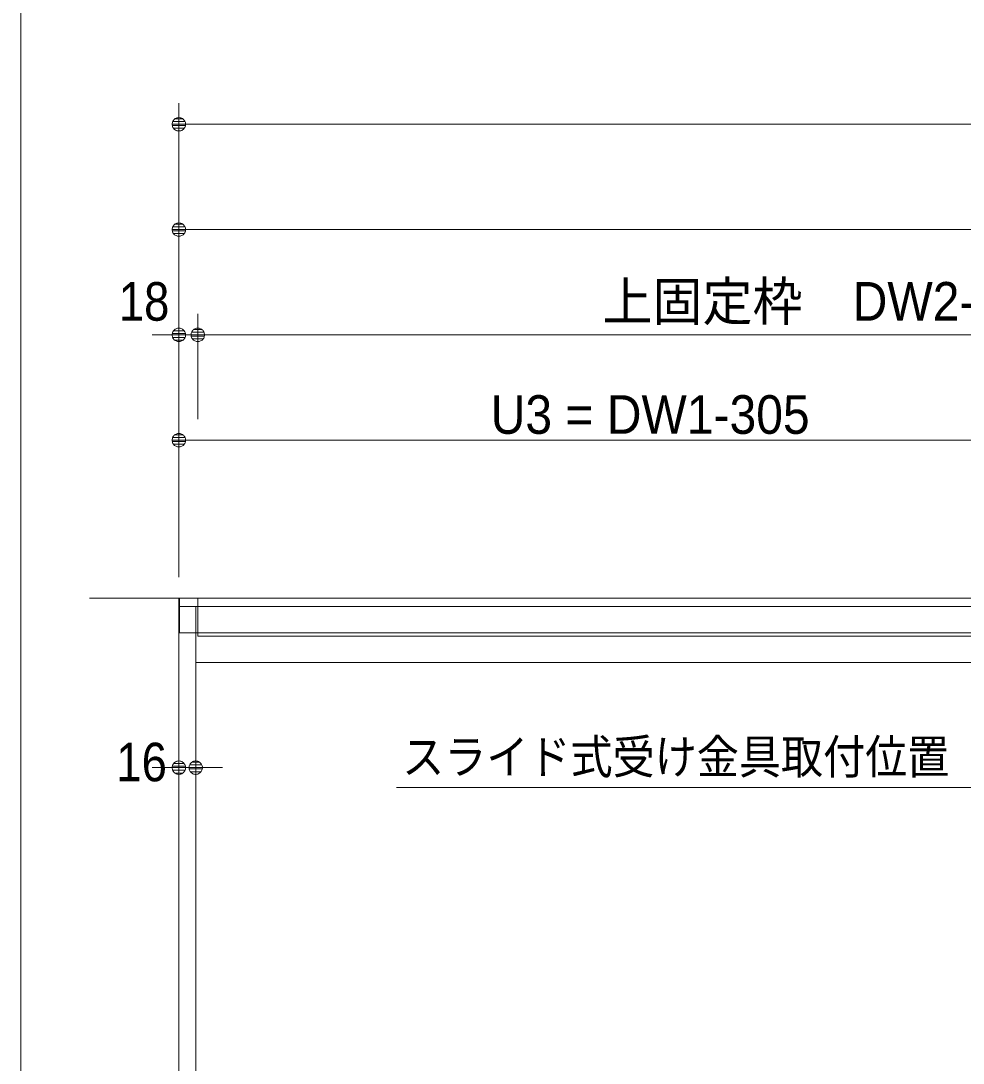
# Model space of a CAD drawing. Units: millimetres, scale not verified. Extents: x -6062 to 6062, y -3045 to 3045.
# Drawn here: x -5788 to -4893, y -42 to 948 of the extents above; entities that cross this region are included whole.
import ezdxf
from ezdxf.enums import TextEntityAlignment as Align

# ---------------------------------------------------------------- set-up
doc = ezdxf.new("R2010")
doc.units = ezdxf.units.MM
doc.header["$LTSCALE"] = 20
for name, color, linetype, lineweight in [('0-0_2寸法-1', 7, 'Continuous', 9), ('0-1_0', 7, 'Continuous', 9), ('0-2_2寸法-3', 7, 'Continuous', 9), ('0-3_3一般', 7, 'Continuous', 9), ('0-4_1図面枠', 7, 'Continuous', 9), ('0-5_2寸法-2', 7, 'Continuous', 9)]:
    doc.layers.add(name, color=color, linetype=linetype, lineweight=lineweight)
doc.styles.add('ＭＳ ゴシック', font='')
doc.styles.add('ＭＳ Ｐゴシック', font='')
doc.styles.get('ＭＳ ゴシック').set_extended_font_data('MS Gothic')
doc.styles.get('ＭＳ Ｐゴシック').set_extended_font_data('MS PGothic')

# ---------------------------------------------------------------- blocks, each defined once
blk = doc.blocks.new('_Dot')
at = {"layer": '0-1_0'}
for p, q in [((-10, 0), (-20, 0)), ((9.78, 2), (-9.78, 2)), ((7.99, 6), (-7.99, 6)), ((9.16, -3.98), (-9.16, -3.98)), ((6, -7.98), (-6, -7.98))]:
    blk.add_line(p, q, dxfattribs=at)
for points in [[(10, 0), (9.92, 1.25), (9.69, 2.49), (9.3, 3.68), (8.76, 4.82), (8.09, 5.88), (7.29, 6.85), (6.37, 7.71), (5.36, 8.44), (4.26, 9.05), (3.09, 9.51), (1.87, 9.82), (0.63, 9.98), (-0.63, 9.98), (-1.87, 9.82), (-3.09, 9.51), (-4.26, 9.05), (-5.36, 8.44), (-6.37, 7.71), (-7.29, 6.85), (-8.09, 5.88), (-8.76, 4.82), (-9.3, 3.68), (-9.69, 2.49), (-9.92, 1.25), (-10, 0), (0, 0)], [(-10, 0), (-9.92, -1.25), (-9.69, -2.49), (-9.3, -3.68), (-8.76, -4.82), (-8.09, -5.88), (-7.29, -6.85), (-6.37, -7.71), (-5.36, -8.44), (-4.26, -9.05), (-3.09, -9.51), (-1.87, -9.82), (-0.63, -9.98), (0.63, -9.98), (1.87, -9.82), (3.09, -9.51), (4.26, -9.05), (5.36, -8.44), (6.37, -7.71), (7.29, -6.85), (8.09, -5.88), (8.76, -4.82), (9.3, -3.68), (9.69, -2.49), (9.92, -1.25), (10, 0), (0, 0)]]:
    blk.add_lwpolyline(points, close=True, dxfattribs=at)
blk = doc.blocks.new('グループ-156')
at = {"layer": '0-3_3一般'}
for p, q in [((-76990, 8000), (18030, 8000)), ((-76990, 7340), (-76990, 8000)), ((-76640, 8000), (-53340, 8000)), ((-76640, 7280), (-76640, 8000)), ((-77000, -39000), (-77000, 7840)), ((-77000, 7840), (-76640, 7840)), ((-76680, -39000), (-76680, 7840)), ((-76640, 7840), (-53340, 7840)), ((18030, 7340), (-76990, 7340)), ((-53340, 7280), (-76640, 7280)), ((-76680, 6780), (-53320, 6780))]:
    blk.add_line(p, q, dxfattribs=at)
blk = doc.blocks.new('グループ-157')
at = {"layer": '0-3_3一般'}
for p, q in [((-78696.5, 8000), (19903.5, 8000)), ((-77000, 8000), (-77000, -39000))]:
    blk.add_line(p, q, dxfattribs=at)
blk = doc.blocks.new('グループ-158')
at = {"layer": '0-3_3一般'}
for name in ['グループ-157', 'グループ-156']:
    blk.add_blockref(name, (0, 0), dxfattribs=at)
blk = doc.blocks.new('グループ-169')
at = {"layer": '0-4_1図面枠'}
blk.add_lwpolyline([(-80000, 55400), (80000, 55400), (80000, -55400), (-80000, -55400)], close=True, dxfattribs=at)
blk = doc.blocks.new('図面枠')
at = {"layer": '0-4_1図面枠'}
blk.add_blockref('グループ-169', (0, 0), dxfattribs=at)

msp = doc.modelspace()

# ---------------------------------------------------------------- linework, layer by layer
at = {"layer": '0-0_2寸法-1'}
for p, q in [((-5637.5, 770), (-5637.5, 870)), ((-3330.21, 850), (-5624.79, 850)), ((-5637.5, 670), (-5637.5, 770)), ((-3431.21, 750), (-5624.79, 750)), ((-5619.5, 570), (-5619.5, 670)), ((-4467.21, 650), (-5606.79, 650)), ((-5637.5, 420), (-5637.5, 570)), ((-4755.21, 550), (-5624.79, 550))]:
    msp.add_line(p, q, dxfattribs=at)
at = {"layer": '0-2_2寸法-3'}
msp.add_lwpolyline([(-5430.91, 220), (-4828.98, 220), (-4732.5, 387.1)], dxfattribs=at)
at = {"layer": '0-5_2寸法-2'}
for p, q in [((-5637.5, 420), (-5637.5, 670)), ((-5619.5, 570), (-5619.5, 670)), ((-5650.21, 650), (-5662.92, 650)), ((-5637.5, 650), (-5619.5, 650)), ((-5606.79, 650), (-5594.08, 650)), ((-5637.5, 259), (-5637.3, 259)), ((-5621.5, 259), (-5621.3, 259)), ((-5650.21, 239), (-5662.92, 239)), ((-5637.5, 239), (-5621.5, 239)), ((-5608.79, 239), (-5596.08, 239))]:
    msp.add_line(p, q, dxfattribs=at)

# ---------------------------------------------------------------- block references
at = {"layer": '0-0_2寸法-1', "xscale": 0.6356201, "yscale": 0.6356201, "rotation": 180}
for p in [(-5637.5, 850), (-5637.5, 750), (-5619.5, 650), (-5637.5, 550)]:
    msp.add_blockref('_Dot', p, dxfattribs=at)
at = {"layer": '0-3_3一般', "xscale": 0.05, "yscale": 0.05}
msp.add_blockref('グループ-158', (-1787.5, 0), dxfattribs=at)
at = {"layer": '0-4_1図面枠', "xscale": 0.05, "yscale": 0.05}
msp.add_blockref('図面枠', (-1787.5, 0), dxfattribs=at)
at = {"layer": '0-5_2寸法-2', "xscale": 0.6356201, "yscale": 0.6356201}
for p in [(-5637.5, 650), (-5637.5, 239)]:
    msp.add_blockref('_Dot', p, dxfattribs=at)
at = {"layer": '0-5_2寸法-2', "xscale": 0.6356201, "yscale": 0.6356201, "rotation": 180}
for p in [(-5619.5, 650), (-5621.5, 239)]:
    msp.add_blockref('_Dot', p, dxfattribs=at)

# ---------------------------------------------------------------- texts
at = {"layer": '0-0_2寸法-1', "style": 'ＭＳ Ｐゴシック', "width": 0.95}
for s, p in [('上固定枠\u3000DW2-35', (-5235.48, 652.53)), ('U3 = DW1-305', (-5341.47, 545.04))]:
    msp.add_text(s, height=36.69, dxfattribs=at).set_placement(p, align=Align.BOTTOM_LEFT)
at = {"layer": '0-2_2寸法-3', "style": 'ＭＳ ゴシック', "width": 0.9}
msp.add_text('スライド式受け金具取付位置', height=32.55, dxfattribs=at).set_placement((-5425.5, 223.34), align=Align.BOTTOM_LEFT)
at = {"layer": '0-5_2寸法-2', "style": 'ＭＳ Ｐゴシック', "width": 0.9}
for s, p in [('18', (-5694.53, 652.48)), ('16', (-5696.83, 215.03))]:
    msp.add_text(s, height=36.66, dxfattribs=at).set_placement(p, align=Align.BOTTOM_LEFT)

doc.saveas('drawing.dxf')
